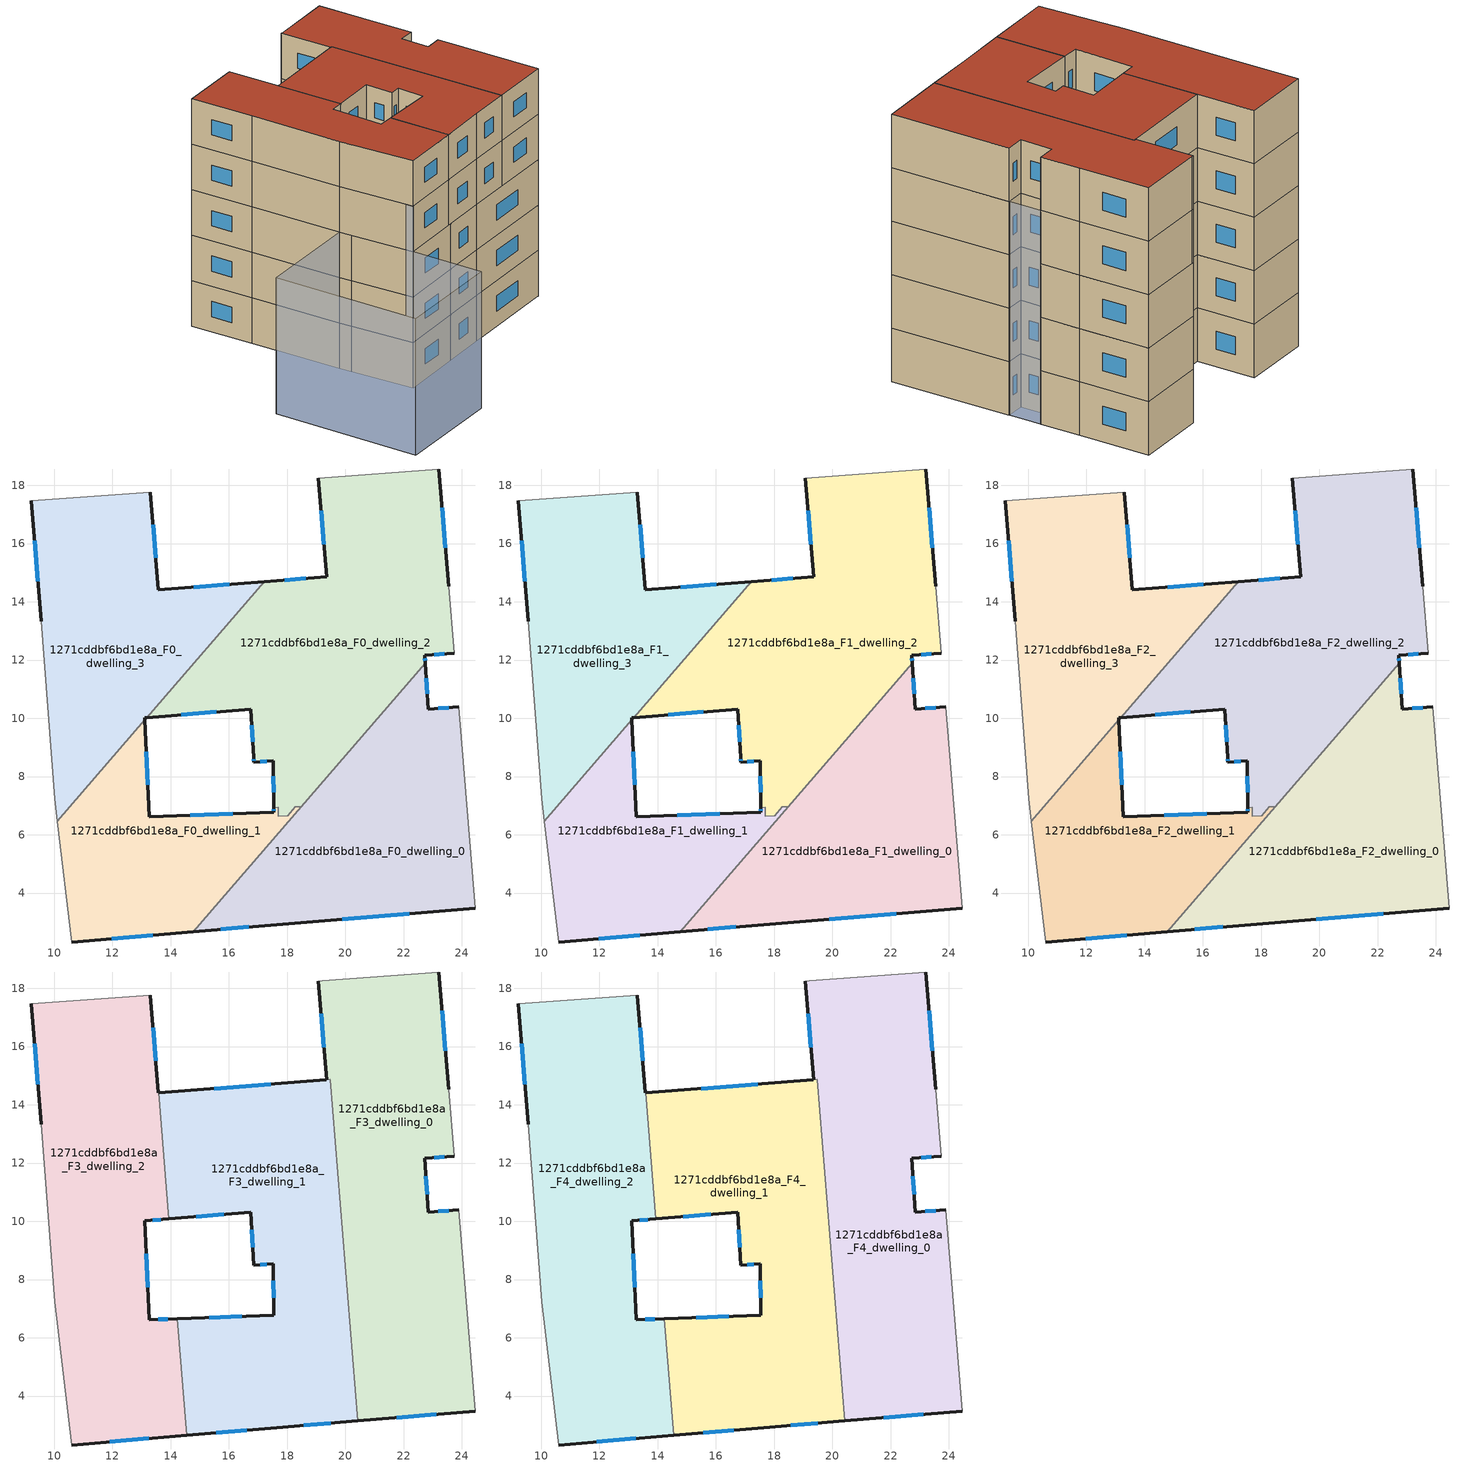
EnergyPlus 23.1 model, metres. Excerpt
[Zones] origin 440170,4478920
1271cddbf6bd1e8a_F0_dwelling_0
 floor ground (EU_floor_Construction): 23.89,10.39 24.45,3.49 17.64,2.92 14.78,2.67 22.74,11.89 22.85,10.31 z0
 wall outside (EU_wall_Construction): 14.78,2.67 17.64,2.92 24.45,3.49 / 23.89,10.39 22.85,10.31 22.74,11.89 z0:3
 wall adiabatic (EU_wall_Construction): 24.45,3.49 23.89,10.39 z0:3
 wall to 1271cddbf6bd1e8a_F0_dwelling_2 (EU_wall_Construction): 22.74,11.89 18.49,6.97 z0:3
 wall to 1271cddbf6bd1e8a_F0_dwelling_1 (EU_wall_Construction): 18.49,6.97 14.78,2.67 z0:3
 window (EU_Window_Construction): 19.9,3.11 22.2,3.3 / 15.73,2.75 16.69,2.84 / 22.81,10.84 22.78,11.37 / 23.54,10.37 23.19,10.34 z0.99:2.01
1271cddbf6bd1e8a_F0_dwelling_1
 floor ground (EU_floor_Construction): 18.49,6.97 14.78,2.67 10.61,2.32 10.11,6.47 13.12,9.96 13.26,6.62 17.55,6.78 17.55,6.93 17.7,6.94 17.71,6.64 18.02,6.65 18.28,6.96 z0
 wall outside (EU_wall_Construction): 10.61,2.32 14.78,2.67 / 17.55,6.93 17.55,6.78 13.26,6.62 13.12,9.96 z0:3
 wall adiabatic (EU_wall_Construction): 10.11,6.47 10.61,2.32 z0:3
 wall to 1271cddbf6bd1e8a_F0_dwelling_3 (EU_wall_Construction): 13.12,9.96 10.11,6.47 z0:3
 wall to 1271cddbf6bd1e8a_F0_dwelling_2 (EU_wall_Construction): 18.49,6.97 18.28,6.96 18.02,6.65 17.71,6.64 17.7,6.94 17.55,6.93 z0:3
 window (EU_Window_Construction): 11.99,2.44 13.4,2.56 / 13.21,7.72 13.17,8.85 / 16.13,6.73 14.68,6.67 / 17.55,6.88 17.55,6.83 z0.99:2.01
1271cddbf6bd1e8a_F0_dwelling_2
 floor ground (EU_floor_Construction): 23.21,18.56 23.55,14.53 23.73,12.24 22.72,12.16 22.74,11.89 18.49,6.97 18.28,6.96 18.02,6.65 17.71,6.64 17.7,6.94 17.55,6.93 17.52,8.55 16.86,8.5 16.85,8.65 16.76,10.32 13.17,10.02 17.21,14.69 19.35,14.86 19.08,18.25 z0
 wall outside (EU_wall_Construction): 13.17,10.02 16.76,10.32 16.85,8.65 16.86,8.5 17.52,8.55 17.55,6.93 / 19.08,18.25 19.35,14.86 17.21,14.69 / 23.55,14.53 23.21,18.56 / 22.74,11.89 22.72,12.16 23.73,12.24 z0:3
 wall to 1271cddbf6bd1e8a_F0_dwelling_3 (EU_wall_Construction): 17.21,14.69 13.17,10.02 z0:3
 wall adiabatic (EU_wall_Construction): 23.21,18.56 19.08,18.25 / 23.73,12.24 23.55,14.53 z0:3
 window (EU_Window_Construction): 14.36,10.12 15.57,10.22 / 18.65,14.8 17.92,14.75 / 19.17,17.12 19.26,15.98 / 23.44,15.86 23.32,17.22 / 23.06,12.18 23.4,12.21 / 22.74,11.98 22.73,12.07 / 17.53,8.01 17.54,7.47 / 17.08,8.51 17.3,8.53 / 16.86,8.6 16.86,8.55 / 16.79,9.76 16.82,9.2 z0.99:2.01
1271cddbf6bd1e8a_F0_dwelling_3
 floor ground (EU_floor_Construction): 17.21,14.69 13.17,10.02 13.12,10.01 13.12,9.96 10.11,6.47 10.02,7.24 9.56,13.34 9.23,17.46 13.31,17.76 13.59,14.41 z0
 wall outside (EU_wall_Construction): 17.21,14.69 13.59,14.41 13.31,17.76 / 13.12,9.96 13.12,10.01 13.17,10.02 / 9.23,17.46 9.56,13.34 z0:3
 wall adiabatic (EU_wall_Construction): 13.31,17.76 9.23,17.46 / 9.56,13.34 10.02,7.24 10.11,6.47 z0:3
 window (EU_Window_Construction): 13.49,15.52 13.4,16.65 / 16.01,14.6 14.79,14.5 / 9.34,16.1 9.45,14.71 z0.99:2.01
1271cddbf6bd1e8a_F1_dwelling_0
 floor to 1271cddbf6bd1e8a_F0_dwelling_0 (EU_floor_Construction): 23.89,10.39 24.45,3.49 17.64,2.92 14.78,2.67 22.74,11.89 22.85,10.31 z3
 wall outside (EU_wall_Construction): 14.78,2.67 17.64,2.92 24.45,3.49 / 23.89,10.39 22.85,10.31 22.74,11.89 z3:6
 wall adiabatic (EU_wall_Construction): 24.45,3.49 23.89,10.39 z3:6
 wall to 1271cddbf6bd1e8a_F1_dwelling_2 (EU_wall_Construction): 22.74,11.89 18.49,6.97 z3:6
 wall to 1271cddbf6bd1e8a_F1_dwelling_1 (EU_wall_Construction): 18.49,6.97 14.78,2.67 z3:6
 window (EU_Window_Construction): 19.9,3.11 22.2,3.3 / 15.73,2.75 16.69,2.84 / 22.81,10.84 22.78,11.37 / 23.54,10.37 23.19,10.34 z3.99:5.01
1271cddbf6bd1e8a_F1_dwelling_1
 floor to 1271cddbf6bd1e8a_F0_dwelling_1 (EU_floor_Construction): 18.49,6.97 14.78,2.67 10.61,2.32 10.11,6.47 13.12,9.96 13.26,6.62 17.55,6.78 17.55,6.93 17.7,6.94 17.71,6.64 18.02,6.65 18.28,6.96 z3
 wall outside (EU_wall_Construction): 10.61,2.32 14.78,2.67 / 17.55,6.93 17.55,6.78 13.26,6.62 13.12,9.96 z3:6
 wall adiabatic (EU_wall_Construction): 10.11,6.47 10.61,2.32 z3:6
 wall to 1271cddbf6bd1e8a_F1_dwelling_3 (EU_wall_Construction): 13.12,9.96 10.11,6.47 z3:6
 wall to 1271cddbf6bd1e8a_F1_dwelling_2 (EU_wall_Construction): 18.49,6.97 18.28,6.96 18.02,6.65 17.71,6.64 17.7,6.94 17.55,6.93 z3:6
 window (EU_Window_Construction): 11.99,2.44 13.4,2.56 / 13.21,7.72 13.17,8.85 / 16.13,6.73 14.68,6.67 / 17.55,6.88 17.55,6.83 z3.99:5.01
1271cddbf6bd1e8a_F1_dwelling_2
 floor to 1271cddbf6bd1e8a_F0_dwelling_2 (EU_floor_Construction): 23.21,18.56 23.55,14.53 23.73,12.24 22.72,12.16 22.74,11.89 18.49,6.97 18.28,6.96 18.02,6.65 17.71,6.64 17.7,6.94 17.55,6.93 17.52,8.55 16.86,8.5 16.85,8.65 16.76,10.32 13.17,10.02 17.21,14.69 19.35,14.86 19.08,18.25 z3
 wall outside (EU_wall_Construction): 13.17,10.02 16.76,10.32 16.85,8.65 16.86,8.5 17.52,8.55 17.55,6.93 / 19.08,18.25 19.35,14.86 17.21,14.69 / 23.55,14.53 23.21,18.56 / 22.74,11.89 22.72,12.16 23.73,12.24 z3:6
 wall to 1271cddbf6bd1e8a_F1_dwelling_3 (EU_wall_Construction): 17.21,14.69 13.17,10.02 z3:6
 wall adiabatic (EU_wall_Construction): 23.21,18.56 19.08,18.25 / 23.73,12.24 23.55,14.53 z3:6
 window (EU_Window_Construction): 14.36,10.12 15.57,10.22 / 18.65,14.8 17.92,14.75 / 19.17,17.12 19.26,15.98 / 23.44,15.86 23.32,17.22 / 23.06,12.18 23.4,12.21 / 22.74,11.98 22.73,12.07 / 17.53,8.01 17.54,7.47 / 17.08,8.51 17.3,8.53 / 16.86,8.6 16.86,8.55 / 16.79,9.76 16.82,9.2 z3.99:5.01
1271cddbf6bd1e8a_F1_dwelling_3
 floor to 1271cddbf6bd1e8a_F0_dwelling_3 (EU_floor_Construction): 17.21,14.69 13.17,10.02 13.12,10.01 13.12,9.96 10.11,6.47 10.02,7.24 9.56,13.34 9.23,17.46 13.31,17.76 13.59,14.41 z3
 wall outside (EU_wall_Construction): 17.21,14.69 13.59,14.41 13.31,17.76 / 13.12,9.96 13.12,10.01 13.17,10.02 / 9.23,17.46 9.56,13.34 z3:6
 wall adiabatic (EU_wall_Construction): 13.31,17.76 9.23,17.46 / 9.56,13.34 10.02,7.24 10.11,6.47 z3:6
 window (EU_Window_Construction): 13.49,15.52 13.4,16.65 / 16.01,14.6 14.79,14.5 / 9.34,16.1 9.45,14.71 z3.99:5.01
1271cddbf6bd1e8a_F2_dwelling_0
 floor to 1271cddbf6bd1e8a_F1_dwelling_0 (EU_floor_Construction): 23.89,10.39 24.45,3.49 17.64,2.92 14.78,2.67 22.74,11.89 22.85,10.31 z6
 wall outside (EU_wall_Construction): 14.78,2.67 17.64,2.92 24.45,3.49 / 23.89,10.39 22.85,10.31 22.74,11.89 z6:9
 wall adiabatic (EU_wall_Construction): 24.45,3.49 23.89,10.39 z6:9
 wall to 1271cddbf6bd1e8a_F2_dwelling_2 (EU_wall_Construction): 22.74,11.89 18.49,6.97 z6:9
 wall to 1271cddbf6bd1e8a_F2_dwelling_1 (EU_wall_Construction): 18.49,6.97 14.78,2.67 z6:9
 window (EU_Window_Construction): 19.9,3.11 22.2,3.3 / 15.73,2.75 16.69,2.84 / 22.81,10.84 22.78,11.37 / 23.54,10.37 23.19,10.34 z6.99:8.01
1271cddbf6bd1e8a_F2_dwelling_1
 floor to 1271cddbf6bd1e8a_F1_dwelling_1 (EU_floor_Construction): 18.49,6.97 14.78,2.67 10.61,2.32 10.11,6.47 13.12,9.96 13.26,6.62 17.55,6.78 17.55,6.93 17.7,6.94 17.71,6.64 18.02,6.65 18.28,6.96 z6
 wall outside (EU_wall_Construction): 10.61,2.32 14.78,2.67 / 17.55,6.93 17.55,6.78 13.26,6.62 13.12,9.96 z6:9
 wall adiabatic (EU_wall_Construction): 10.11,6.47 10.61,2.32 z6:9
 wall to 1271cddbf6bd1e8a_F2_dwelling_3 (EU_wall_Construction): 13.12,9.96 10.11,6.47 z6:9
 wall to 1271cddbf6bd1e8a_F2_dwelling_2 (EU_wall_Construction): 18.49,6.97 18.28,6.96 18.02,6.65 17.71,6.64 17.7,6.94 17.55,6.93 z6:9
 window (EU_Window_Construction): 11.99,2.44 13.4,2.56 / 13.21,7.72 13.17,8.85 / 16.13,6.73 14.68,6.67 / 17.55,6.88 17.55,6.83 z6.99:8.01
1271cddbf6bd1e8a_F2_dwelling_2
 floor to 1271cddbf6bd1e8a_F1_dwelling_2 (EU_floor_Construction): 23.21,18.56 23.55,14.53 23.73,12.24 22.72,12.16 22.74,11.89 18.49,6.97 18.28,6.96 18.02,6.65 17.71,6.64 17.7,6.94 17.55,6.93 17.52,8.55 16.86,8.5 16.85,8.65 16.76,10.32 13.17,10.02 17.21,14.69 19.35,14.86 19.08,18.25 z6
 wall outside (EU_wall_Construction): 13.17,10.02 16.76,10.32 16.85,8.65 16.86,8.5 17.52,8.55 17.55,6.93 / 19.08,18.25 19.35,14.86 17.21,14.69 / 23.55,14.53 23.21,18.56 / 22.74,11.89 22.72,12.16 23.73,12.24 z6:9
 wall to 1271cddbf6bd1e8a_F2_dwelling_3 (EU_wall_Construction): 17.21,14.69 13.17,10.02 z6:9
 wall adiabatic (EU_wall_Construction): 23.21,18.56 19.08,18.25 / 23.73,12.24 23.55,14.53 z6:9
 window (EU_Window_Construction): 14.36,10.12 15.57,10.22 / 18.65,14.8 17.92,14.75 / 19.17,17.12 19.26,15.98 / 23.44,15.86 23.32,17.22 / 23.06,12.18 23.4,12.21 / 22.74,11.98 22.73,12.07 / 17.53,8.01 17.54,7.47 / 17.08,8.51 17.3,8.53 / 16.86,8.6 16.86,8.55 / 16.79,9.76 16.82,9.2 z6.99:8.01
1271cddbf6bd1e8a_F2_dwelling_3
 floor to 1271cddbf6bd1e8a_F1_dwelling_3 (EU_floor_Construction): 17.21,14.69 13.17,10.02 13.12,10.01 13.12,9.96 10.11,6.47 10.02,7.24 9.56,13.34 9.23,17.46 13.31,17.76 13.59,14.41 z6
 wall outside (EU_wall_Construction): 17.21,14.69 13.59,14.41 13.31,17.76 / 13.12,9.96 13.12,10.01 13.17,10.02 / 9.23,17.46 9.56,13.34 z6:9
 wall adiabatic (EU_wall_Construction): 13.31,17.76 9.23,17.46 / 9.56,13.34 10.02,7.24 10.11,6.47 z6:9
 window (EU_Window_Construction): 13.49,15.52 13.4,16.65 / 16.01,14.6 14.79,14.5 / 9.34,16.1 9.45,14.71 z6.99:8.01
1271cddbf6bd1e8a_F3_dwelling_0
 floor to 1271cddbf6bd1e8a_F2_dwelling_0 (EU_floor_Construction): 23.89,10.39 24.45,3.49 20.43,3.15 19.98,8.7 22.74,11.89 22.85,10.31 z9
 floor to 1271cddbf6bd1e8a_F2_dwelling_2 (EU_floor_Construction): 23.21,18.56 23.55,14.53 23.73,12.24 22.72,12.16 22.74,11.89 19.98,8.7 19.48,14.87 19.35,14.86 19.08,18.25 19.2,18.26 z9
 wall outside (EU_wall_Construction): 23.89,10.39 22.85,10.31 22.72,12.16 23.73,12.24 / 20.43,3.15 24.45,3.49 / 19.08,18.25 19.35,14.86 / 23.55,14.53 23.21,18.56 z9:12
 wall adiabatic (EU_wall_Construction): 24.45,3.49 23.89,10.39 / 23.21,18.56 19.2,18.26 19.08,18.25 / 23.73,12.24 23.55,14.53 z9:12
 wall to 1271cddbf6bd1e8a_F3_dwelling_1 (EU_wall_Construction): 19.48,14.86 20.43,3.15 / 19.35,14.86 19.48,14.87 z9:12
 window (EU_Window_Construction): 22.81,10.93 22.77,11.55 / 23.54,10.37 23.19,10.34 / 21.77,3.26 23.12,3.37 / 19.17,17.12 19.26,15.98 / 23.44,15.86 23.32,17.22 / 23.06,12.18 23.4,12.21 z9.99:11.01
1271cddbf6bd1e8a_F3_dwelling_1
 floor to 1271cddbf6bd1e8a_F2_dwelling_2 (EU_floor_Construction): 19.48,14.87 19.98,8.7 18.49,6.97 18.28,6.96 18.02,6.65 17.71,6.64 17.7,6.94 17.55,6.93 17.52,8.55 16.86,8.5 16.76,10.32 13.95,10.08 13.89,10.84 17.21,14.69 19.35,14.86 z9
 floor to 1271cddbf6bd1e8a_F2_dwelling_0 (EU_floor_Construction): 19.98,8.7 20.43,3.15 17.64,2.92 14.78,2.67 z9
 floor to 1271cddbf6bd1e8a_F2_dwelling_1 (EU_floor_Construction): 18.49,6.97 14.78,2.67 14.55,2.66 14.23,6.65 17.55,6.78 17.55,6.93 17.7,6.94 17.71,6.64 18.02,6.65 18.28,6.96 z9
 floor to 1271cddbf6bd1e8a_F2_dwelling_3 (EU_floor_Construction): 17.21,14.69 13.89,10.84 13.59,14.41 z9
 wall outside (EU_wall_Construction): 13.95,10.08 16.76,10.32 16.86,8.5 17.52,8.55 17.55,6.78 14.23,6.65 / 19.35,14.86 13.59,14.41 / 14.55,2.66 17.64,2.92 20.43,3.15 z9:12
 wall to 1271cddbf6bd1e8a_F3_dwelling_2 (EU_wall_Construction): 14.23,6.65 14.55,2.66 / 13.59,14.41 13.95,10.08 z9:12
 window (EU_Window_Construction): 16.45,6.74 15.33,6.7 / 17.53,7.96 17.54,7.37 / 17.08,8.51 17.3,8.53 / 16.79,9.71 16.83,9.1 / 14.88,10.16 15.83,10.24 / 17.44,14.71 15.5,14.56 / 18.57,3 19.51,3.07 / 15.58,2.74 16.62,2.83 z9.99:11.01
1271cddbf6bd1e8a_F3_dwelling_2
 floor to 1271cddbf6bd1e8a_F2_dwelling_1 (EU_floor_Construction): 13.12,9.96 13.26,6.62 14.23,6.65 14.55,2.66 10.61,2.32 10.11,6.47 z9
 floor to 1271cddbf6bd1e8a_F2_dwelling_3 (EU_floor_Construction): 13.31,17.76 13.88,10.84 13.17,10.02 13.12,10.01 13.12,9.96 10.11,6.47 10.02,7.24 9.56,13.34 9.23,17.46 z9
 floor to 1271cddbf6bd1e8a_F2_dwelling_2 (EU_floor_Construction): 13.88,10.84 13.95,10.08 13.17,10.02 z9
 wall outside (EU_wall_Construction): 14.23,6.65 13.26,6.62 13.12,10.01 13.95,10.08 / 10.61,2.32 14.55,2.66 / 9.23,17.46 9.56,13.34 / 13.59,14.41 13.31,17.76 z9:12
 wall adiabatic (EU_wall_Construction): 13.31,17.76 9.23,17.46 / 9.56,13.34 10.02,7.24 10.61,2.32 z9:12
 window (EU_Window_Construction): 13.39,10.04 13.67,10.06 / 13.21,7.74 13.17,8.89 / 13.91,6.64 13.58,6.63 / 11.91,2.43 13.24,2.54 / 9.34,16.1 9.45,14.71 / 13.49,15.52 13.4,16.65 z9.99:11.01
1271cddbf6bd1e8a_F4_dwelling_0
 floor to 1271cddbf6bd1e8a_F3_dwelling_0 (EU_floor_Construction): 23.21,18.56 23.55,14.53 23.73,12.24 22.72,12.16 22.85,10.31 23.89,10.39 24.45,3.49 20.43,3.15 19.48,14.87 19.35,14.86 19.08,18.25 19.2,18.26 z12
 wall outside (EU_wall_Construction): 23.89,10.39 22.85,10.31 22.72,12.16 23.73,12.24 / 20.43,3.15 24.45,3.49 / 19.08,18.25 19.35,14.86 / 23.55,14.53 23.21,18.56 z12:15
 wall adiabatic (EU_wall_Construction): 24.45,3.49 23.89,10.39 / 23.21,18.56 19.2,18.26 19.08,18.25 / 23.73,12.24 23.55,14.53 z12:15
 wall to 1271cddbf6bd1e8a_F4_dwelling_1 (EU_wall_Construction): 19.48,14.86 20.43,3.15 / 19.35,14.86 19.48,14.87 z12:15
 window (EU_Window_Construction): 22.81,10.93 22.77,11.55 / 23.54,10.37 23.19,10.34 / 21.77,3.26 23.12,3.37 / 19.17,17.12 19.26,15.98 / 23.44,15.86 23.32,17.22 / 23.06,12.18 23.4,12.21 z12.99:14.01
 roof outside (EU_roof_Construction): 24.45,3.49 23.89,10.39 22.85,10.31 22.72,12.16 23.73,12.24 23.55,14.53 23.21,18.56 19.2,18.26 19.08,18.25 19.35,14.86 19.48,14.87 20.43,3.15 z15
1271cddbf6bd1e8a_F4_dwelling_1
 floor to 1271cddbf6bd1e8a_F3_dwelling_1 (EU_floor_Construction): 19.48,14.87 20.43,3.15 17.64,2.92 14.55,2.66 14.23,6.65 17.55,6.78 17.52,8.55 16.86,8.5 16.76,10.32 13.95,10.08 13.59,14.41 19.35,14.86 z12
 wall outside (EU_wall_Construction): 13.95,10.08 16.76,10.32 16.86,8.5 17.52,8.55 17.55,6.78 14.23,6.65 / 19.35,14.86 13.59,14.41 / 14.55,2.66 17.64,2.92 20.43,3.15 z12:15
 wall to 1271cddbf6bd1e8a_F4_dwelling_2 (EU_wall_Construction): 14.23,6.65 14.55,2.66 / 13.59,14.41 13.95,10.08 z12:15
 window (EU_Window_Construction): 16.45,6.74 15.33,6.7 / 17.53,7.96 17.54,7.37 / 17.08,8.51 17.3,8.53 / 16.79,9.71 16.83,9.1 / 14.88,10.16 15.83,10.24 / 17.44,14.71 15.5,14.56 / 18.57,3 19.51,3.07 / 15.58,2.74 16.62,2.83 z12.99:14.01
 roof outside (EU_roof_Construction): 20.43,3.15 19.48,14.87 19.35,14.86 13.59,14.41 13.95,10.08 16.76,10.32 16.86,8.5 17.52,8.55 17.55,6.78 14.23,6.65 14.55,2.66 17.64,2.92 z15
1271cddbf6bd1e8a_F4_dwelling_2
 floor to 1271cddbf6bd1e8a_F3_dwelling_2 (EU_floor_Construction): 13.31,17.76 13.95,10.08 13.12,10.01 13.26,6.62 14.23,6.65 14.55,2.66 10.61,2.32 10.02,7.24 9.56,13.34 9.23,17.46 z12
 wall outside (EU_wall_Construction): 14.23,6.65 13.26,6.62 13.12,10.01 13.95,10.08 / 10.61,2.32 14.55,2.66 / 9.23,17.46 9.56,13.34 / 13.59,14.41 13.31,17.76 z12:15
 wall adiabatic (EU_wall_Construction): 13.31,17.76 9.23,17.46 / 9.56,13.34 10.02,7.24 10.61,2.32 z12:15
 window (EU_Window_Construction): 13.39,10.04 13.67,10.06 / 13.21,7.74 13.17,8.89 / 13.91,6.64 13.58,6.63 / 11.91,2.43 13.24,2.54 / 9.34,16.1 9.45,14.71 / 13.49,15.52 13.4,16.65 z12.99:14.01
 roof outside (EU_roof_Construction): 14.55,2.66 14.23,6.65 13.26,6.62 13.12,10.01 13.95,10.08 13.59,14.41 13.31,17.76 9.23,17.46 9.56,13.34 10.02,7.24 10.61,2.32 z15
shading: 10.27,7.26 10.93,-2.42 / 10.93,-2.42 3.85,-2.91 / 3.85,-2.91 3.18,6.77 / 3.18,6.77 10.27,7.26 z0:9; 9.56,13.34 10.57,2.25 / 24.45,3.48 23.55,14.53 z0:12
[Building]
EU S2 Campaign: North Axis=0; Terrain=City; Solar Distribution=FullExterior
[Site:Location]
Madrid: Latitude=40.5; Longitude=-3.5; Time Zone=1; Elevation=609
[SizingPeriod:WeatherFileDays]
AnnualSizingPeriod: Begin Month=1; Begin Day of Month=1; End Month=12; End Day of Month=31; Day of Week for Start Day=Monday; Use Weather File Daylight Saving Period=No; Use Weather File Rain and Snow Indicators=No
[MATERIAL]
EU_InternalMass_Material: Roughness=MediumRough; Thickness=0.1; Conductivity=1; Density=1800; Specific Heat=900; Thermal Absorptance=0.9; Solar Absorptance=0.7; Visible Absorptance=0.7
[MATERIAL:NOMASS] Roughness=MediumRough; Thermal Absorptance=0.9; Solar Absorptance=0.7; Visible Absorptance=0.7
Name | Thermal Resistance
EU_wall_NoMass | 0.609216
EU_roof_NoMass | 0.513268
EU_floor_NoMass | 0.568163
[WINDOWMATERIAL:SIMPLEGLAZINGSYSTEM]
EU_Window_SimpleGlazing: UFactor=5.50606; Solar Heat Gain Coefficient=0.85; Visible Transmittance=0.85
[CONSTRUCTION]
EU_wall_Construction: EU_wall_NoMass
EU_roof_Construction: EU_roof_NoMass
EU_floor_Construction: EU_floor_NoMass
EU_Window_Construction: EU_Window_SimpleGlazing
EU_InternalMass_Construction: EU_InternalMass_Material
[ZONE] Type=1; Multiplier=1; Ceiling Height=autocalculate; Floor Area=autocalculate; Part of Total Floor Area=Yes
Name | Volume
1271cddbf6bd1e8a_F0_dwelling_0; 1271cddbf6bd1e8a_F1_dwelling_0; 1271cddbf6bd1e8a_F2_dwelling_0 | 132.155
1271cddbf6bd1e8a_F3_dwelling_0; 1271cddbf6bd1e8a_F4_dwelling_0 | 178.603
1271cddbf6bd1e8a_F0_dwelling_1; 1271cddbf6bd1e8a_F1_dwelling_1; 1271cddbf6bd1e8a_F2_dwelling_1 | 91.5806
1271cddbf6bd1e8a_F3_dwelling_1; 1271cddbf6bd1e8a_F4_dwelling_1 | 175.999
1271cddbf6bd1e8a_F0_dwelling_2; 1271cddbf6bd1e8a_F1_dwelling_2; 1271cddbf6bd1e8a_F2_dwelling_2 | 177.711
1271cddbf6bd1e8a_F3_dwelling_2; 1271cddbf6bd1e8a_F4_dwelling_2 | 177.275
1271cddbf6bd1e8a_F0_dwelling_3; 1271cddbf6bd1e8a_F1_dwelling_3; 1271cddbf6bd1e8a_F2_dwelling_3 | 130.465
[INTERNALMASS] Construction=EU_InternalMass_Construction
Name | Zone or ZoneList | Surface Area
1271cddbf6bd1e8a_F0_dwelling_0_EU_InternalMass | 1271cddbf6bd1e8a_F0_dwelling_0 | 44.0517
1271cddbf6bd1e8a_F0_dwelling_1_EU_InternalMass | 1271cddbf6bd1e8a_F0_dwelling_1 | 30.5266
1271cddbf6bd1e8a_F0_dwelling_2_EU_InternalMass | 1271cddbf6bd1e8a_F0_dwelling_2 | 59.2374
1271cddbf6bd1e8a_F0_dwelling_3_EU_InternalMass | 1271cddbf6bd1e8a_F0_dwelling_3 | 43.4884
1271cddbf6bd1e8a_F1_dwelling_0_EU_InternalMass | 1271cddbf6bd1e8a_F1_dwelling_0 | 44.0517
1271cddbf6bd1e8a_F1_dwelling_1_EU_InternalMass | 1271cddbf6bd1e8a_F1_dwelling_1 | 30.5266
1271cddbf6bd1e8a_F1_dwelling_2_EU_InternalMass | 1271cddbf6bd1e8a_F1_dwelling_2 | 59.2374
1271cddbf6bd1e8a_F1_dwelling_3_EU_InternalMass | 1271cddbf6bd1e8a_F1_dwelling_3 | 43.4884
1271cddbf6bd1e8a_F2_dwelling_0_EU_InternalMass | 1271cddbf6bd1e8a_F2_dwelling_0 | 44.0517
1271cddbf6bd1e8a_F2_dwelling_1_EU_InternalMass | 1271cddbf6bd1e8a_F2_dwelling_1 | 30.5266
1271cddbf6bd1e8a_F2_dwelling_2_EU_InternalMass | 1271cddbf6bd1e8a_F2_dwelling_2 | 59.2374
1271cddbf6bd1e8a_F2_dwelling_3_EU_InternalMass | 1271cddbf6bd1e8a_F2_dwelling_3 | 43.4884
1271cddbf6bd1e8a_F3_dwelling_0_EU_InternalMass | 1271cddbf6bd1e8a_F3_dwelling_0 | 59.5343
1271cddbf6bd1e8a_F3_dwelling_1_EU_InternalMass | 1271cddbf6bd1e8a_F3_dwelling_1 | 58.6668
1271cddbf6bd1e8a_F3_dwelling_2_EU_InternalMass | 1271cddbf6bd1e8a_F3_dwelling_2 | 59.1069
1271cddbf6bd1e8a_F4_dwelling_0_EU_InternalMass | 1271cddbf6bd1e8a_F4_dwelling_0 | 59.5343
1271cddbf6bd1e8a_F4_dwelling_1_EU_InternalMass | 1271cddbf6bd1e8a_F4_dwelling_1 | 58.6668
1271cddbf6bd1e8a_F4_dwelling_2_EU_InternalMass | 1271cddbf6bd1e8a_F4_dwelling_2 | 59.1069
[OTHEREQUIPMENT] Fuel Type=Electricity; Design Level Calculation Method=Watts/Area; Power per Zone Floor Area=1; Fraction Latent=0; Fraction Radiant=0; Fraction Lost=0; Carbon Dioxide Generation Rate=0; EndUse Subcategory=EU_Step8_InternalGains
Name | Zone or ZoneList or Space or SpaceList | Schedule
EU_Step8_InternalGain_1271cddbf6bd1e8a_F0_dwelling_0_f000 | 1271cddbf6bd1e8a_F0_dwelling_0 | EU_Step8_GainSchedule_1271cddbf6bd1e8a_F0_dwelling_0_f000
EU_Step8_InternalGain_1271cddbf6bd1e8a_F0_dwelling_1_f000 | 1271cddbf6bd1e8a_F0_dwelling_1 | EU_Step8_GainSchedule_1271cddbf6bd1e8a_F0_dwelling_1_f000
EU_Step8_InternalGain_1271cddbf6bd1e8a_F0_dwelling_2_f000 | 1271cddbf6bd1e8a_F0_dwelling_2 | EU_Step8_GainSchedule_1271cddbf6bd1e8a_F0_dwelling_2_f000
EU_Step8_InternalGain_1271cddbf6bd1e8a_F0_dwelling_3_f000 | 1271cddbf6bd1e8a_F0_dwelling_3 | EU_Step8_GainSchedule_1271cddbf6bd1e8a_F0_dwelling_3_f000
EU_Step8_InternalGain_1271cddbf6bd1e8a_F1_dwelling_0_f000 | 1271cddbf6bd1e8a_F1_dwelling_0 | EU_Step8_GainSchedule_1271cddbf6bd1e8a_F1_dwelling_0_f000
EU_Step8_InternalGain_1271cddbf6bd1e8a_F1_dwelling_1_f000 | 1271cddbf6bd1e8a_F1_dwelling_1 | EU_Step8_GainSchedule_1271cddbf6bd1e8a_F1_dwelling_1_f000
EU_Step8_InternalGain_1271cddbf6bd1e8a_F1_dwelling_2_f000 | 1271cddbf6bd1e8a_F1_dwelling_2 | EU_Step8_GainSchedule_1271cddbf6bd1e8a_F1_dwelling_2_f000
EU_Step8_InternalGain_1271cddbf6bd1e8a_F1_dwelling_3_f000 | 1271cddbf6bd1e8a_F1_dwelling_3 | EU_Step8_GainSchedule_1271cddbf6bd1e8a_F1_dwelling_3_f000
EU_Step8_InternalGain_1271cddbf6bd1e8a_F2_dwelling_0_f000 | 1271cddbf6bd1e8a_F2_dwelling_0 | EU_Step8_GainSchedule_1271cddbf6bd1e8a_F2_dwelling_0_f000
EU_Step8_InternalGain_1271cddbf6bd1e8a_F2_dwelling_1_f000 | 1271cddbf6bd1e8a_F2_dwelling_1 | EU_Step8_GainSchedule_1271cddbf6bd1e8a_F2_dwelling_1_f000
EU_Step8_InternalGain_1271cddbf6bd1e8a_F2_dwelling_2_f000 | 1271cddbf6bd1e8a_F2_dwelling_2 | EU_Step8_GainSchedule_1271cddbf6bd1e8a_F2_dwelling_2_f000
EU_Step8_InternalGain_1271cddbf6bd1e8a_F2_dwelling_3_f000 | 1271cddbf6bd1e8a_F2_dwelling_3 | EU_Step8_GainSchedule_1271cddbf6bd1e8a_F2_dwelling_3_f000
EU_Step8_InternalGain_1271cddbf6bd1e8a_F3_dwelling_0_f000 | 1271cddbf6bd1e8a_F3_dwelling_0 | EU_Step8_GainSchedule_1271cddbf6bd1e8a_F3_dwelling_0_f000
EU_Step8_InternalGain_1271cddbf6bd1e8a_F3_dwelling_1_f000 | 1271cddbf6bd1e8a_F3_dwelling_1 | EU_Step8_GainSchedule_1271cddbf6bd1e8a_F3_dwelling_1_f000
EU_Step8_InternalGain_1271cddbf6bd1e8a_F3_dwelling_2_f000 | 1271cddbf6bd1e8a_F3_dwelling_2 | EU_Step8_GainSchedule_1271cddbf6bd1e8a_F3_dwelling_2_f000
EU_Step8_InternalGain_1271cddbf6bd1e8a_F4_dwelling_0_f000 | 1271cddbf6bd1e8a_F4_dwelling_0 | EU_Step8_GainSchedule_1271cddbf6bd1e8a_F4_dwelling_0_f000
EU_Step8_InternalGain_1271cddbf6bd1e8a_F4_dwelling_1_f000 | 1271cddbf6bd1e8a_F4_dwelling_1 | EU_Step8_GainSchedule_1271cddbf6bd1e8a_F4_dwelling_1_f000
EU_Step8_InternalGain_1271cddbf6bd1e8a_F4_dwelling_2_f000 | 1271cddbf6bd1e8a_F4_dwelling_2 | EU_Step8_GainSchedule_1271cddbf6bd1e8a_F4_dwelling_2_f000
[ZONEVENTILATION:DESIGNFLOWRATE] Schedule=EU_AlwaysOn; Design Flow Rate Calculation Method=AirChanges/Hour; Air Changes per Hour=0.752966; Ventilation Type=Natural; Fan Pressure Rise=0; Fan Total Efficiency=1; Constant Term Coefficient=1; Temperature Term Coefficient=0; Velocity Term Coefficient=0; Velocity Squared Term Coefficient=0; Minimum Indoor Temperature=-100; Maximum Indoor Temperature=100; Delta Temperature=-100; Minimum Outdoor Temperature=-100; Maximum Outdoor Temperature=100; Maximum Wind Speed=40
Name | Zone or ZoneList or Space or SpaceList
EU_ConstantAir_1271cddbf6bd1e8a_F0_dwelling_0 | 1271cddbf6bd1e8a_F0_dwelling_0
EU_ConstantAir_1271cddbf6bd1e8a_F0_dwelling_1 | 1271cddbf6bd1e8a_F0_dwelling_1
EU_ConstantAir_1271cddbf6bd1e8a_F0_dwelling_2 | 1271cddbf6bd1e8a_F0_dwelling_2
EU_ConstantAir_1271cddbf6bd1e8a_F0_dwelling_3 | 1271cddbf6bd1e8a_F0_dwelling_3
EU_ConstantAir_1271cddbf6bd1e8a_F1_dwelling_0 | 1271cddbf6bd1e8a_F1_dwelling_0
EU_ConstantAir_1271cddbf6bd1e8a_F1_dwelling_1 | 1271cddbf6bd1e8a_F1_dwelling_1
EU_ConstantAir_1271cddbf6bd1e8a_F1_dwelling_2 | 1271cddbf6bd1e8a_F1_dwelling_2
EU_ConstantAir_1271cddbf6bd1e8a_F1_dwelling_3 | 1271cddbf6bd1e8a_F1_dwelling_3
EU_ConstantAir_1271cddbf6bd1e8a_F2_dwelling_0 | 1271cddbf6bd1e8a_F2_dwelling_0
EU_ConstantAir_1271cddbf6bd1e8a_F2_dwelling_1 | 1271cddbf6bd1e8a_F2_dwelling_1
EU_ConstantAir_1271cddbf6bd1e8a_F2_dwelling_2 | 1271cddbf6bd1e8a_F2_dwelling_2
EU_ConstantAir_1271cddbf6bd1e8a_F2_dwelling_3 | 1271cddbf6bd1e8a_F2_dwelling_3
EU_ConstantAir_1271cddbf6bd1e8a_F3_dwelling_0 | 1271cddbf6bd1e8a_F3_dwelling_0
EU_ConstantAir_1271cddbf6bd1e8a_F3_dwelling_1 | 1271cddbf6bd1e8a_F3_dwelling_1
EU_ConstantAir_1271cddbf6bd1e8a_F3_dwelling_2 | 1271cddbf6bd1e8a_F3_dwelling_2
EU_ConstantAir_1271cddbf6bd1e8a_F4_dwelling_0 | 1271cddbf6bd1e8a_F4_dwelling_0
EU_ConstantAir_1271cddbf6bd1e8a_F4_dwelling_1 | 1271cddbf6bd1e8a_F4_dwelling_1
EU_ConstantAir_1271cddbf6bd1e8a_F4_dwelling_2 | 1271cddbf6bd1e8a_F4_dwelling_2
[HVACTEMPLATE:THERMOSTAT] Constant Heating Setpoint=20; Constant Cooling Setpoint=50
EU_HeatOnly_1271cddbf6bd1e8a_F0_dwelling_0; EU_HeatOnly_1271cddbf6bd1e8a_F0_dwelling_1; EU_HeatOnly_1271cddbf6bd1e8a_F0_dwelling_2; EU_HeatOnly_1271cddbf6bd1e8a_F0_dwelling_3; EU_HeatOnly_1271cddbf6bd1e8a_F1_dwelling_0; EU_HeatOnly_1271cddbf6bd1e8a_F1_dwelling_1; EU_HeatOnly_1271cddbf6bd1e8a_F1_dwelling_2; EU_HeatOnly_1271cddbf6bd1e8a_F1_dwelling_3; EU_HeatOnly_1271cddbf6bd1e8a_F2_dwelling_0; EU_HeatOnly_1271cddbf6bd1e8a_F2_dwelling_1; EU_HeatOnly_1271cddbf6bd1e8a_F2_dwelling_2; EU_HeatOnly_1271cddbf6bd1e8a_F2_dwelling_3; EU_HeatOnly_1271cddbf6bd1e8a_F3_dwelling_0; EU_HeatOnly_1271cddbf6bd1e8a_F3_dwelling_1; EU_HeatOnly_1271cddbf6bd1e8a_F3_dwelling_2; EU_HeatOnly_1271cddbf6bd1e8a_F4_dwelling_0; EU_HeatOnly_1271cddbf6bd1e8a_F4_dwelling_1; EU_HeatOnly_1271cddbf6bd1e8a_F4_dwelling_2
[HVACTEMPLATE:ZONE:IDEALLOADSAIRSYSTEM] System Availability Schedule=EU_AlwaysOn; Maximum Heating Supply Air Temperature=50; Minimum Cooling Supply Air Temperature=13; Maximum Heating Supply Air Humidity Ratio=0.0156; Minimum Cooling Supply Air Humidity Ratio=0.0077; Heating Limit=NoLimit; Cooling Limit=NoLimit; Heating Availability Schedule=EU_AlwaysOn; Cooling Availability Schedule=EU_CoolingOff; Dehumidification Control Type=ConstantSensibleHeatRatio; Cooling Sensible Heat Ratio=0.7; Dehumidification Setpoint=60; Humidification Control Type=None; Humidification Setpoint=30; Outdoor Air Method=None; Outdoor Air Flow Rate per Person=0.00944; Outdoor Air Flow Rate per Zone Floor Area=0; Outdoor Air Flow Rate per Zone=0; Demand Controlled Ventilation Type=None; Outdoor Air Economizer Type=NoEconomizer; Heat Recovery Type=None; Sensible Heat Recovery Effectiveness=0.7; Latent Heat Recovery Effectiveness=0.65
Name | Template Thermostat
1271cddbf6bd1e8a_F0_dwelling_0 | EU_HeatOnly_1271cddbf6bd1e8a_F0_dwelling_0
1271cddbf6bd1e8a_F0_dwelling_1 | EU_HeatOnly_1271cddbf6bd1e8a_F0_dwelling_1
1271cddbf6bd1e8a_F0_dwelling_2 | EU_HeatOnly_1271cddbf6bd1e8a_F0_dwelling_2
1271cddbf6bd1e8a_F0_dwelling_3 | EU_HeatOnly_1271cddbf6bd1e8a_F0_dwelling_3
1271cddbf6bd1e8a_F1_dwelling_0 | EU_HeatOnly_1271cddbf6bd1e8a_F1_dwelling_0
1271cddbf6bd1e8a_F1_dwelling_1 | EU_HeatOnly_1271cddbf6bd1e8a_F1_dwelling_1
1271cddbf6bd1e8a_F1_dwelling_2 | EU_HeatOnly_1271cddbf6bd1e8a_F1_dwelling_2
1271cddbf6bd1e8a_F1_dwelling_3 | EU_HeatOnly_1271cddbf6bd1e8a_F1_dwelling_3
1271cddbf6bd1e8a_F2_dwelling_0 | EU_HeatOnly_1271cddbf6bd1e8a_F2_dwelling_0
1271cddbf6bd1e8a_F2_dwelling_1 | EU_HeatOnly_1271cddbf6bd1e8a_F2_dwelling_1
1271cddbf6bd1e8a_F2_dwelling_2 | EU_HeatOnly_1271cddbf6bd1e8a_F2_dwelling_2
1271cddbf6bd1e8a_F2_dwelling_3 | EU_HeatOnly_1271cddbf6bd1e8a_F2_dwelling_3
1271cddbf6bd1e8a_F3_dwelling_0 | EU_HeatOnly_1271cddbf6bd1e8a_F3_dwelling_0
1271cddbf6bd1e8a_F3_dwelling_1 | EU_HeatOnly_1271cddbf6bd1e8a_F3_dwelling_1
1271cddbf6bd1e8a_F3_dwelling_2 | EU_HeatOnly_1271cddbf6bd1e8a_F3_dwelling_2
1271cddbf6bd1e8a_F4_dwelling_0 | EU_HeatOnly_1271cddbf6bd1e8a_F4_dwelling_0
1271cddbf6bd1e8a_F4_dwelling_1 | EU_HeatOnly_1271cddbf6bd1e8a_F4_dwelling_1
1271cddbf6bd1e8a_F4_dwelling_2 | EU_HeatOnly_1271cddbf6bd1e8a_F4_dwelling_2
[SIZING:ZONE] Zone Cooling Design Supply Air Temperature Input Method=SupplyAirTemperature; Zone Cooling Design Supply Air Temperature=13; Zone Heating Design Supply Air Temperature Input Method=SupplyAirTemperature; Zone Heating Design Supply Air Temperature=50; Zone Cooling Design Supply Air Humidity Ratio=0.008; Zone Heating Design Supply Air Humidity Ratio=0.008; Cooling Design Air Flow Method=DesignDay; Cooling Design Air Flow Rate=0; Cooling Minimum Air Flow per Zone Floor Area=0.000762; Cooling Minimum Air Flow=0; Cooling Minimum Air Flow Fraction=0.2; Heating Design Air Flow Method=DesignDay; Heating Design Air Flow Rate=0; Heating Maximum Air Flow per Zone Floor Area=0.002032; Heating Maximum Air Flow=0.141576; Heating Maximum Air Flow Fraction=0.3; Account for Dedicated Outdoor Air System=No; Dedicated Outdoor Air System Control Strategy=NeutralSupplyAir; Dedicated Outdoor Air Low Setpoint Temperature for Design=autosize; Dedicated Outdoor Air High Setpoint Temperature for Design=autosize; Zone Load Sizing Method=Sensible Load Only No Latent Load; Zone Latent Cooling Design Supply Air Humidity Ratio Input Method=HumidityRatioDifference; Zone Cooling Design Supply Air Humidity Ratio Difference=0.005; Zone Latent Heating Design Supply Air Humidity Ratio Input Method=HumidityRatioDifference; Zone Humidification Design Supply Air Humidity Ratio Difference=0.005
1271cddbf6bd1e8a_F0_dwelling_0; 1271cddbf6bd1e8a_F0_dwelling_1; 1271cddbf6bd1e8a_F0_dwelling_2; 1271cddbf6bd1e8a_F0_dwelling_3; 1271cddbf6bd1e8a_F1_dwelling_0; 1271cddbf6bd1e8a_F1_dwelling_1; 1271cddbf6bd1e8a_F1_dwelling_2; 1271cddbf6bd1e8a_F1_dwelling_3; 1271cddbf6bd1e8a_F2_dwelling_0; 1271cddbf6bd1e8a_F2_dwelling_1; 1271cddbf6bd1e8a_F2_dwelling_2; 1271cddbf6bd1e8a_F2_dwelling_3; 1271cddbf6bd1e8a_F3_dwelling_0; 1271cddbf6bd1e8a_F3_dwelling_1; 1271cddbf6bd1e8a_F3_dwelling_2; 1271cddbf6bd1e8a_F4_dwelling_0; 1271cddbf6bd1e8a_F4_dwelling_1; 1271cddbf6bd1e8a_F4_dwelling_2
[SCHEDULE:CONSTANT]
Name | Hourly Value
EU_AlwaysOn | 1
EU_CoolingOff | 0
[SCHEDULE:FILE] Column Number=1; Rows to Skip at Top=0; Number of Hours of Data=8760; Column Separator=Comma; Interpolate to Timestep=No; Minutes per Item=60; Adjust Schedule for Daylight Savings=Yes
Name | File
EU_Step8_GainSchedule_1271cddbf6bd1e8a_F0_dwelling_0_f000 | ../../schedules/1271cddbf6bd1e8a/1271cddbf6bd1e8a_F0_dwelling_0_f000_gain.csv
EU_Step8_GainSchedule_1271cddbf6bd1e8a_F0_dwelling_1_f000 | ../../schedules/1271cddbf6bd1e8a/1271cddbf6bd1e8a_F0_dwelling_1_f000_gain.csv
EU_Step8_GainSchedule_1271cddbf6bd1e8a_F0_dwelling_2_f000 | ../../schedules/1271cddbf6bd1e8a/1271cddbf6bd1e8a_F0_dwelling_2_f000_gain.csv
EU_Step8_GainSchedule_1271cddbf6bd1e8a_F0_dwelling_3_f000 | ../../schedules/1271cddbf6bd1e8a/1271cddbf6bd1e8a_F0_dwelling_3_f000_gain.csv
EU_Step8_GainSchedule_1271cddbf6bd1e8a_F1_dwelling_0_f000 | ../../schedules/1271cddbf6bd1e8a/1271cddbf6bd1e8a_F1_dwelling_0_f000_gain.csv
EU_Step8_GainSchedule_1271cddbf6bd1e8a_F1_dwelling_1_f000 | ../../schedules/1271cddbf6bd1e8a/1271cddbf6bd1e8a_F1_dwelling_1_f000_gain.csv
EU_Step8_GainSchedule_1271cddbf6bd1e8a_F1_dwelling_2_f000 | ../../schedules/1271cddbf6bd1e8a/1271cddbf6bd1e8a_F1_dwelling_2_f000_gain.csv
EU_Step8_GainSchedule_1271cddbf6bd1e8a_F1_dwelling_3_f000 | ../../schedules/1271cddbf6bd1e8a/1271cddbf6bd1e8a_F1_dwelling_3_f000_gain.csv
EU_Step8_GainSchedule_1271cddbf6bd1e8a_F2_dwelling_0_f000 | ../../schedules/1271cddbf6bd1e8a/1271cddbf6bd1e8a_F2_dwelling_0_f000_gain.csv
EU_Step8_GainSchedule_1271cddbf6bd1e8a_F2_dwelling_1_f000 | ../../schedules/1271cddbf6bd1e8a/1271cddbf6bd1e8a_F2_dwelling_1_f000_gain.csv
EU_Step8_GainSchedule_1271cddbf6bd1e8a_F2_dwelling_2_f000 | ../../schedules/1271cddbf6bd1e8a/1271cddbf6bd1e8a_F2_dwelling_2_f000_gain.csv
EU_Step8_GainSchedule_1271cddbf6bd1e8a_F2_dwelling_3_f000 | ../../schedules/1271cddbf6bd1e8a/1271cddbf6bd1e8a_F2_dwelling_3_f000_gain.csv
EU_Step8_GainSchedule_1271cddbf6bd1e8a_F3_dwelling_0_f000 | ../../schedules/1271cddbf6bd1e8a/1271cddbf6bd1e8a_F3_dwelling_0_f000_gain.csv
EU_Step8_GainSchedule_1271cddbf6bd1e8a_F3_dwelling_1_f000 | ../../schedules/1271cddbf6bd1e8a/1271cddbf6bd1e8a_F3_dwelling_1_f000_gain.csv
EU_Step8_GainSchedule_1271cddbf6bd1e8a_F3_dwelling_2_f000 | ../../schedules/1271cddbf6bd1e8a/1271cddbf6bd1e8a_F3_dwelling_2_f000_gain.csv
EU_Step8_GainSchedule_1271cddbf6bd1e8a_F4_dwelling_0_f000 | ../../schedules/1271cddbf6bd1e8a/1271cddbf6bd1e8a_F4_dwelling_0_f000_gain.csv
EU_Step8_GainSchedule_1271cddbf6bd1e8a_F4_dwelling_1_f000 | ../../schedules/1271cddbf6bd1e8a/1271cddbf6bd1e8a_F4_dwelling_1_f000_gain.csv
EU_Step8_GainSchedule_1271cddbf6bd1e8a_F4_dwelling_2_f000 | ../../schedules/1271cddbf6bd1e8a/1271cddbf6bd1e8a_F4_dwelling_2_f000_gain.csv
